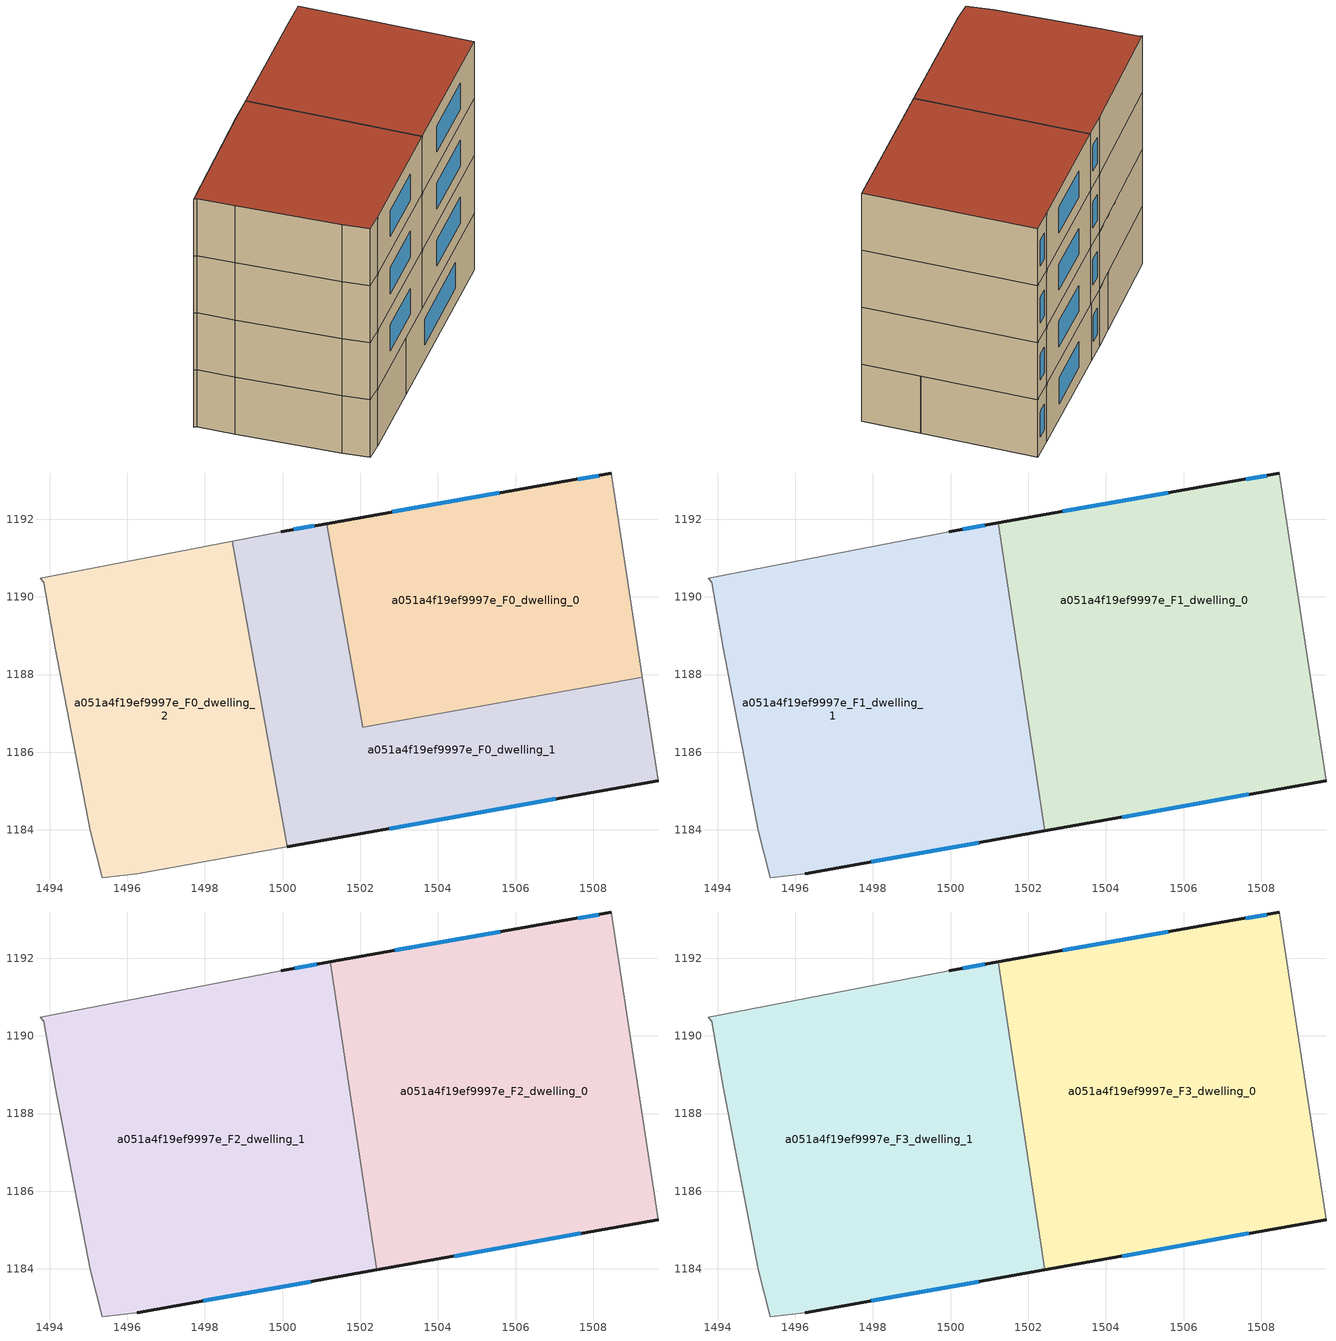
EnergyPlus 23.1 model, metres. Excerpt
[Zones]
a051a4f19ef9997e_F0_dwelling_0
 floor ground (EU_floor_Construction): 1508.47,1193.18 1509.26,1187.93 1502.07,1186.64 1501.13,1191.89 1507.27,1192.98 z0
 wall outside (EU_wall_Construction): 1508.47,1193.18 1507.27,1192.98 1501.13,1191.89 z0:3
 wall adiabatic (EU_wall_Construction): 1509.26,1187.93 1508.47,1193.18 z0:3
 wall to a051a4f19ef9997e_F0_dwelling_1 (EU_wall_Construction): 1501.13,1191.89 1502.07,1186.64 1509.26,1187.93 z0:3
 window (EU_Window_Construction): 1505.58,1192.68 1502.82,1192.19 / 1508.14,1193.12 1507.6,1193.03 z0.83:2.17
a051a4f19ef9997e_F0_dwelling_1
 floor ground (EU_floor_Construction): 1509.26,1187.93 1509.66,1185.27 1500.12,1183.56 1498.71,1191.44 1499.96,1191.68 1501.13,1191.89 1502.07,1186.64 z0
 wall outside (EU_wall_Construction): 1500.12,1183.56 1509.66,1185.27 / 1501.13,1191.89 1499.96,1191.68 z0:3
 wall adiabatic (EU_wall_Construction): 1509.66,1185.27 1509.26,1187.93 / 1499.96,1191.68 1498.71,1191.44 z0:3
 wall to a051a4f19ef9997e_F0_dwelling_2 (EU_wall_Construction): 1498.71,1191.44 1500.12,1183.56 z0:3
 window (EU_Window_Construction): 1502.74,1184.03 1507.04,1184.8 / 1500.81,1191.83 1500.28,1191.74 z0.83:2.17
a051a4f19ef9997e_F0_dwelling_2
 floor ground (EU_floor_Construction): 1498.71,1191.44 1500.12,1183.56 1496.25,1182.87 1495.35,1182.77 1495.05,1183.97 1494.15,1188.68 1493.85,1190.38 1493.76,1190.48 z0
 wall adiabatic (EU_wall_Construction): 1498.71,1191.44 1493.76,1190.48 1493.85,1190.38 1494.15,1188.68 1495.05,1183.97 1495.35,1182.77 1496.25,1182.87 1500.12,1183.56 z0:3
a051a4f19ef9997e_F1_dwelling_0
 floor to a051a4f19ef9997e_F0_dwelling_0 (EU_floor_Construction): 1508.47,1193.18 1509.26,1187.93 1502.07,1186.64 1501.75,1188.44 1501.22,1191.9 1507.26,1192.98 z3
 floor to a051a4f19ef9997e_F0_dwelling_1 (EU_floor_Construction): 1509.26,1187.93 1509.66,1185.27 1502.43,1183.98 1501.75,1188.44 1502.07,1186.64 z3
 wall outside (EU_wall_Construction): 1502.43,1183.98 1509.66,1185.27 / 1508.47,1193.18 1507.27,1192.98 1501.22,1191.9 z3:6
 wall adiabatic (EU_wall_Construction): 1509.66,1185.27 1508.47,1193.18 z3:6
 wall to a051a4f19ef9997e_F1_dwelling_1 (EU_wall_Construction): 1501.22,1191.9 1502.43,1183.98 z3:6
 window (EU_Window_Construction): 1504.42,1184.33 1507.67,1184.91 / 1505.6,1192.68 1502.88,1192.2 / 1508.14,1193.12 1507.6,1193.03 z3.83:5.17
a051a4f19ef9997e_F1_dwelling_1
 floor to a051a4f19ef9997e_F0_dwelling_0 (EU_floor_Construction): 1501.22,1191.9 1501.75,1188.44 1501.13,1191.89 z3
 floor to a051a4f19ef9997e_F0_dwelling_1 (EU_floor_Construction): 1501.13,1191.89 1501.75,1188.44 1502.43,1183.98 1500.12,1183.56 1498.71,1191.44 1499.96,1191.68 z3
 floor to a051a4f19ef9997e_F0_dwelling_2 (EU_floor_Construction): 1498.71,1191.44 1500.12,1183.56 1496.25,1182.87 1495.35,1182.77 1495.05,1183.97 1494.15,1188.68 1493.85,1190.38 1493.75,1190.48 z3
 wall outside (EU_wall_Construction): 1501.22,1191.9 1499.96,1191.68 / 1496.25,1182.87 1502.43,1183.98 z3:6
 wall adiabatic (EU_wall_Construction): 1499.96,1191.68 1493.76,1190.48 1493.85,1190.38 1494.15,1188.68 1495.05,1183.97 1495.35,1182.77 1496.25,1182.87 z3:6
 window (EU_Window_Construction): 1500.87,1191.84 1500.31,1191.74 / 1497.95,1183.18 1500.73,1183.67 z3.83:5.17
a051a4f19ef9997e_F2_dwelling_0
 floor to a051a4f19ef9997e_F1_dwelling_0 (EU_floor_Construction): 1508.47,1193.18 1509.66,1185.27 1502.43,1183.98 1501.22,1191.9 1507.26,1192.98 z6
 wall outside (EU_wall_Construction): 1502.43,1183.98 1509.66,1185.27 / 1508.47,1193.18 1507.27,1192.98 1501.22,1191.9 z6:9
 wall adiabatic (EU_wall_Construction): 1509.66,1185.27 1508.47,1193.18 z6:9
 wall to a051a4f19ef9997e_F2_dwelling_1 (EU_wall_Construction): 1501.22,1191.9 1502.43,1183.98 z6:9
 window (EU_Window_Construction): 1504.42,1184.33 1507.67,1184.91 / 1505.6,1192.68 1502.88,1192.2 / 1508.14,1193.12 1507.6,1193.03 z6.83:8.17
a051a4f19ef9997e_F2_dwelling_1
 floor to a051a4f19ef9997e_F1_dwelling_1 (EU_floor_Construction): 1501.22,1191.9 1502.43,1183.98 1496.25,1182.87 1495.35,1182.77 1495.05,1183.97 1494.15,1188.68 1493.85,1190.38 1493.75,1190.48 1499.96,1191.68 z6
 wall outside (EU_wall_Construction): 1501.22,1191.9 1499.96,1191.68 / 1496.25,1182.87 1502.43,1183.98 z6:9
 wall adiabatic (EU_wall_Construction): 1499.96,1191.68 1493.76,1190.48 1493.85,1190.38 1494.15,1188.68 1495.05,1183.97 1495.35,1182.77 1496.25,1182.87 z6:9
 window (EU_Window_Construction): 1500.87,1191.84 1500.31,1191.74 / 1497.95,1183.18 1500.73,1183.67 z6.83:8.17
a051a4f19ef9997e_F3_dwelling_0
 floor to a051a4f19ef9997e_F2_dwelling_0 (EU_floor_Construction): 1508.47,1193.18 1509.66,1185.27 1502.43,1183.98 1501.22,1191.9 1507.26,1192.98 z9
 wall outside (EU_wall_Construction): 1502.43,1183.98 1509.66,1185.27 / 1508.47,1193.18 1507.27,1192.98 1501.22,1191.9 z9:12
 wall adiabatic (EU_wall_Construction): 1509.66,1185.27 1508.47,1193.18 z9:12
 wall to a051a4f19ef9997e_F3_dwelling_1 (EU_wall_Construction): 1501.22,1191.9 1502.43,1183.98 z9:12
 window (EU_Window_Construction): 1504.42,1184.33 1507.67,1184.91 / 1505.6,1192.68 1502.88,1192.2 / 1508.14,1193.12 1507.6,1193.03 z9.83:11.17
 roof outside (EU_roof_Construction): 1509.66,1185.27 1508.47,1193.18 1507.27,1192.98 1501.22,1191.9 1502.43,1183.98 z12
a051a4f19ef9997e_F3_dwelling_1
 floor to a051a4f19ef9997e_F2_dwelling_1 (EU_floor_Construction): 1501.22,1191.9 1502.43,1183.98 1496.25,1182.87 1495.35,1182.77 1495.05,1183.97 1494.15,1188.68 1493.85,1190.38 1493.75,1190.48 1499.96,1191.68 z9
 wall outside (EU_wall_Construction): 1501.22,1191.9 1499.96,1191.68 / 1496.25,1182.87 1502.43,1183.98 z9:12
 wall adiabatic (EU_wall_Construction): 1499.96,1191.68 1493.76,1190.48 1493.85,1190.38 1494.15,1188.68 1495.05,1183.97 1495.35,1182.77 1496.25,1182.87 z9:12
 window (EU_Window_Construction): 1500.87,1191.84 1500.31,1191.74 / 1497.95,1183.18 1500.73,1183.67 z9.83:11.17
 roof outside (EU_roof_Construction): 1502.43,1183.98 1501.22,1191.9 1499.96,1191.68 1493.76,1190.48 1493.85,1190.38 1494.15,1188.68 1495.05,1183.97 1495.35,1182.77 1496.25,1182.87 z12
[Building]
EU S2 Campaign: North Axis=0; Terrain=City; Solar Distribution=FullExterior
[Site:Location]
Lyon-Bron: Latitude=45.75; Longitude=5; Time Zone=1; Elevation=198
[SizingPeriod:WeatherFileDays]
AnnualSizingPeriod: Begin Month=1; Begin Day of Month=1; End Month=12; End Day of Month=31; Day of Week for Start Day=Monday; Use Weather File Daylight Saving Period=No; Use Weather File Rain and Snow Indicators=No
[MATERIAL]
EU_InternalMass_Material: Roughness=MediumRough; Thickness=0.1; Conductivity=1; Density=1800; Specific Heat=900; Thermal Absorptance=0.9; Solar Absorptance=0.7; Visible Absorptance=0.7
[MATERIAL:NOMASS] Roughness=MediumRough; Thermal Absorptance=0.9; Solar Absorptance=0.7; Visible Absorptance=0.7
Name | Thermal Resistance
EU_wall_NoMass | 0.87146
EU_roof_NoMass | 0.842276
EU_floor_NoMass | 0.496999
[WINDOWMATERIAL:SIMPLEGLAZINGSYSTEM]
EU_Window_SimpleGlazing: UFactor=2.2525; Solar Heat Gain Coefficient=0.76; Visible Transmittance=0.76
[CONSTRUCTION]
EU_wall_Construction: EU_wall_NoMass
EU_roof_Construction: EU_roof_NoMass
EU_floor_Construction: EU_floor_NoMass
EU_Window_Construction: EU_Window_SimpleGlazing
EU_InternalMass_Construction: EU_InternalMass_Material
[ZONE] Type=1; Multiplier=1; Ceiling Height=autocalculate; Floor Area=autocalculate; Part of Total Floor Area=Yes
Name | Volume
a051a4f19ef9997e_F0_dwelling_0 | 117.811
a051a4f19ef9997e_F1_dwelling_0; a051a4f19ef9997e_F1_dwelling_1 | 176.719
a051a4f19ef9997e_F2_dwelling_0; a051a4f19ef9997e_F3_dwelling_0 | 176.725
a051a4f19ef9997e_F0_dwelling_1 | 117.816
a051a4f19ef9997e_F2_dwelling_1; a051a4f19ef9997e_F3_dwelling_1 | 176.721
a051a4f19ef9997e_F0_dwelling_2 | 117.812
[INTERNALMASS] Construction=EU_InternalMass_Construction
Name | Zone or ZoneList | Surface Area
a051a4f19ef9997e_F0_dwelling_0_EU_InternalMass | a051a4f19ef9997e_F0_dwelling_0 | 39.2697
a051a4f19ef9997e_F0_dwelling_1_EU_InternalMass | a051a4f19ef9997e_F0_dwelling_1 | 39.2722
a051a4f19ef9997e_F0_dwelling_2_EU_InternalMass | a051a4f19ef9997e_F0_dwelling_2 | 39.2701
a051a4f19ef9997e_F1_dwelling_0_EU_InternalMass | a051a4f19ef9997e_F1_dwelling_0 | 58.907
a051a4f19ef9997e_F1_dwelling_1_EU_InternalMass | a051a4f19ef9997e_F1_dwelling_1 | 58.9077
a051a4f19ef9997e_F2_dwelling_0_EU_InternalMass | a051a4f19ef9997e_F2_dwelling_0 | 58.907
a051a4f19ef9997e_F2_dwelling_1_EU_InternalMass | a051a4f19ef9997e_F2_dwelling_1 | 58.9077
a051a4f19ef9997e_F3_dwelling_0_EU_InternalMass | a051a4f19ef9997e_F3_dwelling_0 | 58.907
a051a4f19ef9997e_F3_dwelling_1_EU_InternalMass | a051a4f19ef9997e_F3_dwelling_1 | 58.9077
[OTHEREQUIPMENT] Fuel Type=Electricity; Design Level Calculation Method=Watts/Area; Power per Zone Floor Area=1; Fraction Latent=0; Fraction Radiant=0; Fraction Lost=0; Carbon Dioxide Generation Rate=0; EndUse Subcategory=EU_Step8_InternalGains
Name | Zone or ZoneList or Space or SpaceList | Schedule
EU_Step8_InternalGain_a051a4f19ef9997e_F0_dwelling_0_f000 | a051a4f19ef9997e_F0_dwelling_0 | EU_Step8_GainSchedule_a051a4f19ef9997e_F0_dwelling_0_f000
EU_Step8_InternalGain_a051a4f19ef9997e_F0_dwelling_1_f000 | a051a4f19ef9997e_F0_dwelling_1 | EU_Step8_GainSchedule_a051a4f19ef9997e_F0_dwelling_1_f000
EU_Step8_InternalGain_a051a4f19ef9997e_F0_dwelling_2_f000 | a051a4f19ef9997e_F0_dwelling_2 | EU_Step8_GainSchedule_a051a4f19ef9997e_F0_dwelling_2_f000
EU_Step8_InternalGain_a051a4f19ef9997e_F1_dwelling_0_f000 | a051a4f19ef9997e_F1_dwelling_0 | EU_Step8_GainSchedule_a051a4f19ef9997e_F1_dwelling_0_f000
EU_Step8_InternalGain_a051a4f19ef9997e_F1_dwelling_1_f000 | a051a4f19ef9997e_F1_dwelling_1 | EU_Step8_GainSchedule_a051a4f19ef9997e_F1_dwelling_1_f000
EU_Step8_InternalGain_a051a4f19ef9997e_F2_dwelling_0_f000 | a051a4f19ef9997e_F2_dwelling_0 | EU_Step8_GainSchedule_a051a4f19ef9997e_F2_dwelling_0_f000
EU_Step8_InternalGain_a051a4f19ef9997e_F2_dwelling_1_f000 | a051a4f19ef9997e_F2_dwelling_1 | EU_Step8_GainSchedule_a051a4f19ef9997e_F2_dwelling_1_f000
EU_Step8_InternalGain_a051a4f19ef9997e_F3_dwelling_0_f000 | a051a4f19ef9997e_F3_dwelling_0 | EU_Step8_GainSchedule_a051a4f19ef9997e_F3_dwelling_0_f000
EU_Step8_InternalGain_a051a4f19ef9997e_F3_dwelling_1_f000 | a051a4f19ef9997e_F3_dwelling_1 | EU_Step8_GainSchedule_a051a4f19ef9997e_F3_dwelling_1_f000
[ZONEVENTILATION:DESIGNFLOWRATE] Schedule=EU_AlwaysOn; Design Flow Rate Calculation Method=AirChanges/Hour; Air Changes per Hour=0.425; Ventilation Type=Natural; Fan Pressure Rise=0; Fan Total Efficiency=1; Constant Term Coefficient=1; Temperature Term Coefficient=0; Velocity Term Coefficient=0; Velocity Squared Term Coefficient=0; Minimum Indoor Temperature=-100; Maximum Indoor Temperature=100; Delta Temperature=-100; Minimum Outdoor Temperature=-100; Maximum Outdoor Temperature=100; Maximum Wind Speed=40
Name | Zone or ZoneList or Space or SpaceList
EU_ConstantAir_a051a4f19ef9997e_F0_dwelling_0 | a051a4f19ef9997e_F0_dwelling_0
EU_ConstantAir_a051a4f19ef9997e_F0_dwelling_1 | a051a4f19ef9997e_F0_dwelling_1
EU_ConstantAir_a051a4f19ef9997e_F0_dwelling_2 | a051a4f19ef9997e_F0_dwelling_2
EU_ConstantAir_a051a4f19ef9997e_F1_dwelling_0 | a051a4f19ef9997e_F1_dwelling_0
EU_ConstantAir_a051a4f19ef9997e_F1_dwelling_1 | a051a4f19ef9997e_F1_dwelling_1
EU_ConstantAir_a051a4f19ef9997e_F2_dwelling_0 | a051a4f19ef9997e_F2_dwelling_0
EU_ConstantAir_a051a4f19ef9997e_F2_dwelling_1 | a051a4f19ef9997e_F2_dwelling_1
EU_ConstantAir_a051a4f19ef9997e_F3_dwelling_0 | a051a4f19ef9997e_F3_dwelling_0
EU_ConstantAir_a051a4f19ef9997e_F3_dwelling_1 | a051a4f19ef9997e_F3_dwelling_1
[HVACTEMPLATE:THERMOSTAT] Constant Heating Setpoint=20; Constant Cooling Setpoint=50
EU_HeatOnly_a051a4f19ef9997e_F0_dwelling_0; EU_HeatOnly_a051a4f19ef9997e_F0_dwelling_1; EU_HeatOnly_a051a4f19ef9997e_F0_dwelling_2; EU_HeatOnly_a051a4f19ef9997e_F1_dwelling_0; EU_HeatOnly_a051a4f19ef9997e_F1_dwelling_1; EU_HeatOnly_a051a4f19ef9997e_F2_dwelling_0; EU_HeatOnly_a051a4f19ef9997e_F2_dwelling_1; EU_HeatOnly_a051a4f19ef9997e_F3_dwelling_0; EU_HeatOnly_a051a4f19ef9997e_F3_dwelling_1
[HVACTEMPLATE:ZONE:IDEALLOADSAIRSYSTEM] System Availability Schedule=EU_AlwaysOn; Maximum Heating Supply Air Temperature=50; Minimum Cooling Supply Air Temperature=13; Maximum Heating Supply Air Humidity Ratio=0.0156; Minimum Cooling Supply Air Humidity Ratio=0.0077; Heating Limit=NoLimit; Cooling Limit=NoLimit; Heating Availability Schedule=EU_AlwaysOn; Cooling Availability Schedule=EU_CoolingOff; Dehumidification Control Type=ConstantSensibleHeatRatio; Cooling Sensible Heat Ratio=0.7; Dehumidification Setpoint=60; Humidification Control Type=None; Humidification Setpoint=30; Outdoor Air Method=None; Outdoor Air Flow Rate per Person=0.00944; Outdoor Air Flow Rate per Zone Floor Area=0; Outdoor Air Flow Rate per Zone=0; Demand Controlled Ventilation Type=None; Outdoor Air Economizer Type=NoEconomizer; Heat Recovery Type=None; Sensible Heat Recovery Effectiveness=0.7; Latent Heat Recovery Effectiveness=0.65
Name | Template Thermostat
a051a4f19ef9997e_F0_dwelling_0 | EU_HeatOnly_a051a4f19ef9997e_F0_dwelling_0
a051a4f19ef9997e_F0_dwelling_1 | EU_HeatOnly_a051a4f19ef9997e_F0_dwelling_1
a051a4f19ef9997e_F0_dwelling_2 | EU_HeatOnly_a051a4f19ef9997e_F0_dwelling_2
a051a4f19ef9997e_F1_dwelling_0 | EU_HeatOnly_a051a4f19ef9997e_F1_dwelling_0
a051a4f19ef9997e_F1_dwelling_1 | EU_HeatOnly_a051a4f19ef9997e_F1_dwelling_1
a051a4f19ef9997e_F2_dwelling_0 | EU_HeatOnly_a051a4f19ef9997e_F2_dwelling_0
a051a4f19ef9997e_F2_dwelling_1 | EU_HeatOnly_a051a4f19ef9997e_F2_dwelling_1
a051a4f19ef9997e_F3_dwelling_0 | EU_HeatOnly_a051a4f19ef9997e_F3_dwelling_0
a051a4f19ef9997e_F3_dwelling_1 | EU_HeatOnly_a051a4f19ef9997e_F3_dwelling_1
[SIZING:ZONE] Zone Cooling Design Supply Air Temperature Input Method=SupplyAirTemperature; Zone Cooling Design Supply Air Temperature=13; Zone Heating Design Supply Air Temperature Input Method=SupplyAirTemperature; Zone Heating Design Supply Air Temperature=50; Zone Cooling Design Supply Air Humidity Ratio=0.008; Zone Heating Design Supply Air Humidity Ratio=0.008; Cooling Design Air Flow Method=DesignDay; Cooling Design Air Flow Rate=0; Cooling Minimum Air Flow per Zone Floor Area=0.000762; Cooling Minimum Air Flow=0; Cooling Minimum Air Flow Fraction=0.2; Heating Design Air Flow Method=DesignDay; Heating Design Air Flow Rate=0; Heating Maximum Air Flow per Zone Floor Area=0.002032; Heating Maximum Air Flow=0.141576; Heating Maximum Air Flow Fraction=0.3; Account for Dedicated Outdoor Air System=No; Dedicated Outdoor Air System Control Strategy=NeutralSupplyAir; Dedicated Outdoor Air Low Setpoint Temperature for Design=autosize; Dedicated Outdoor Air High Setpoint Temperature for Design=autosize; Zone Load Sizing Method=Sensible Load Only No Latent Load; Zone Latent Cooling Design Supply Air Humidity Ratio Input Method=HumidityRatioDifference; Zone Cooling Design Supply Air Humidity Ratio Difference=0.005; Zone Latent Heating Design Supply Air Humidity Ratio Input Method=HumidityRatioDifference; Zone Humidification Design Supply Air Humidity Ratio Difference=0.005
a051a4f19ef9997e_F0_dwelling_0; a051a4f19ef9997e_F0_dwelling_1; a051a4f19ef9997e_F0_dwelling_2; a051a4f19ef9997e_F1_dwelling_0; a051a4f19ef9997e_F1_dwelling_1; a051a4f19ef9997e_F2_dwelling_0; a051a4f19ef9997e_F2_dwelling_1; a051a4f19ef9997e_F3_dwelling_0; a051a4f19ef9997e_F3_dwelling_1
[SCHEDULE:CONSTANT]
Name | Hourly Value
EU_AlwaysOn | 1
EU_CoolingOff | 0
[SCHEDULE:FILE] Column Number=1; Rows to Skip at Top=0; Number of Hours of Data=8760; Column Separator=Comma; Interpolate to Timestep=No; Minutes per Item=60; Adjust Schedule for Daylight Savings=Yes
Name | File
EU_Step8_GainSchedule_a051a4f19ef9997e_F0_dwelling_0_f000 | ../../schedules/a051a4f19ef9997e/a051a4f19ef9997e_F0_dwelling_0_f000_gain.csv
EU_Step8_GainSchedule_a051a4f19ef9997e_F0_dwelling_1_f000 | ../../schedules/a051a4f19ef9997e/a051a4f19ef9997e_F0_dwelling_1_f000_gain.csv
EU_Step8_GainSchedule_a051a4f19ef9997e_F0_dwelling_2_f000 | ../../schedules/a051a4f19ef9997e/a051a4f19ef9997e_F0_dwelling_2_f000_gain.csv
EU_Step8_GainSchedule_a051a4f19ef9997e_F1_dwelling_0_f000 | ../../schedules/a051a4f19ef9997e/a051a4f19ef9997e_F1_dwelling_0_f000_gain.csv
EU_Step8_GainSchedule_a051a4f19ef9997e_F1_dwelling_1_f000 | ../../schedules/a051a4f19ef9997e/a051a4f19ef9997e_F1_dwelling_1_f000_gain.csv
EU_Step8_GainSchedule_a051a4f19ef9997e_F2_dwelling_0_f000 | ../../schedules/a051a4f19ef9997e/a051a4f19ef9997e_F2_dwelling_0_f000_gain.csv
EU_Step8_GainSchedule_a051a4f19ef9997e_F2_dwelling_1_f000 | ../../schedules/a051a4f19ef9997e/a051a4f19ef9997e_F2_dwelling_1_f000_gain.csv
EU_Step8_GainSchedule_a051a4f19ef9997e_F3_dwelling_0_f000 | ../../schedules/a051a4f19ef9997e/a051a4f19ef9997e_F3_dwelling_0_f000_gain.csv
EU_Step8_GainSchedule_a051a4f19ef9997e_F3_dwelling_1_f000 | ../../schedules/a051a4f19ef9997e/a051a4f19ef9997e_F3_dwelling_1_f000_gain.csv
